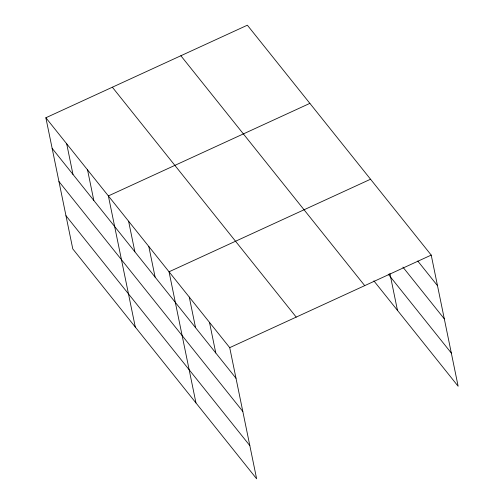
<?xml version="1.0" encoding="UTF-8"?>
<svg xmlns="http://www.w3.org/2000/svg" width="504" height="504" viewBox="0 0 504 504"><rect width="100%" height="100%" fill="white"/><g stroke="black" fill="none" stroke-linecap="round" stroke-linejoin="round"><path stroke-width="0.76" d="M45.864 117.76L229.717 347.653L256.637 478.8L72.784 248.907L45.864 117.76L247.363 25.2L431.216 255.093L458.136 386.24L373.874 280.873M309.872 103.364L108.373 195.924L135.292 327.071M370.547 179.229L169.042 271.788L195.968 402.935M229.717 347.653L431.216 255.093M417.753 261.009L437.497 285.692M402.898 267.095L444.308 318.875M388.25 274.189L451.326 353.058M180.867 55.742L364.72 285.636M112.354 87.211L296.213 317.104M52.145 148.359L235.998 378.252M58.955 181.541L242.808 411.434M65.974 215.725L249.827 445.618M389.876 273.401L397.467 310.376M209.494 322.365L215.775 352.964M189.271 297.077L195.552 327.676M148.819 246.5L155.1 277.099M128.596 221.212L134.877 251.811M87.538 169.867L93.82 200.466M66.698 143.81L72.979 174.416"/></g></svg>
